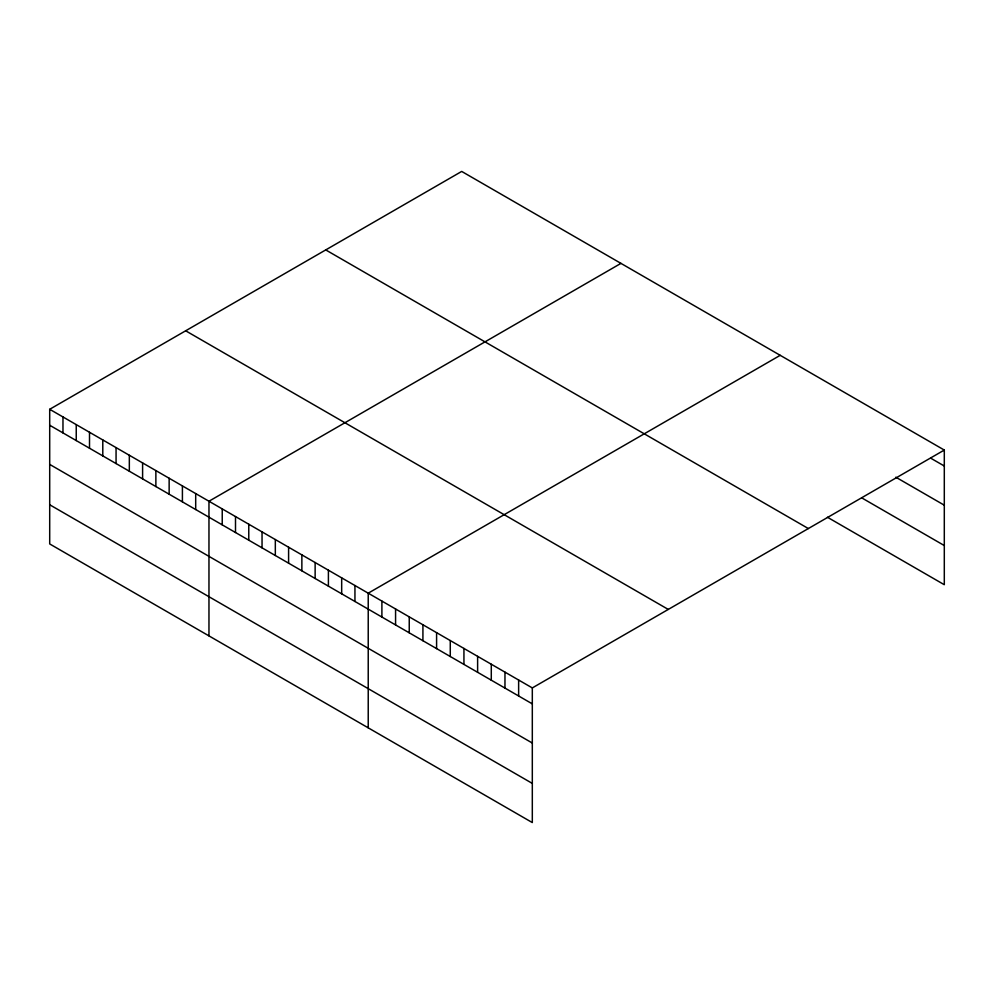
<?xml version="1.0" encoding="UTF-8"?>
<svg xmlns="http://www.w3.org/2000/svg" width="994" height="994" viewBox="0 0 994 994"><rect width="100%" height="100%" fill="white"/><g stroke="black" fill="none" stroke-linecap="round" stroke-linejoin="round"><path stroke-width="1.49" d="M49.7 409.292L532.312 687.923L532.312 822.572L49.7 543.942L49.7 409.292L461.688 171.428L944.3 450.058L944.3 584.708L827.455 517.253M620.952 263.373L208.964 501.237L208.964 635.887M780.215 355.318L368.227 593.182L368.227 727.844M532.312 687.923L944.3 450.058M930.62 458.122L944.3 466.012M895.818 477.195L944.3 505.188M862.258 498.168L944.3 545.544M325.734 249.916L808.346 528.547M185.654 330.791L668.266 609.421M49.7 425.246L532.312 703.876M49.7 464.409L532.312 743.04M49.7 504.766L532.312 783.409M518.632 680.02L518.632 695.974M504.964 672.13L504.964 688.084M491.284 664.24L491.284 680.194M477.617 656.338L477.617 672.292M463.937 648.448L463.937 664.402M450.27 640.546L450.27 656.512M436.59 632.656L436.59 648.61M422.922 624.766L422.922 640.72M409.242 616.864L409.242 632.818M395.575 608.974L395.575 624.928M381.895 601.084L381.895 617.038M354.945 585.528L354.945 601.482M341.675 577.862L341.675 593.816M328.405 570.196L328.405 586.149M315.135 562.529L315.135 578.496M301.865 554.876L301.865 570.829M288.595 547.209L288.595 563.163M275.326 539.543L275.326 555.497M262.043 531.889L262.043 547.843M248.773 524.223L248.773 540.177M235.503 516.557L235.503 532.511M222.234 508.903L222.234 524.857M195.694 493.571L195.694 509.524M182.411 485.917L182.411 501.871M169.142 478.251L169.142 494.204M155.872 470.584L155.872 486.538M142.602 462.918L142.602 478.884M129.332 455.264L129.332 471.218M116.062 447.598L116.062 463.552M102.792 439.932L102.792 455.898M89.51 432.278L89.51 448.232M76.24 424.612L76.24 440.566M62.97 416.946L62.97 432.899"/></g></svg>
